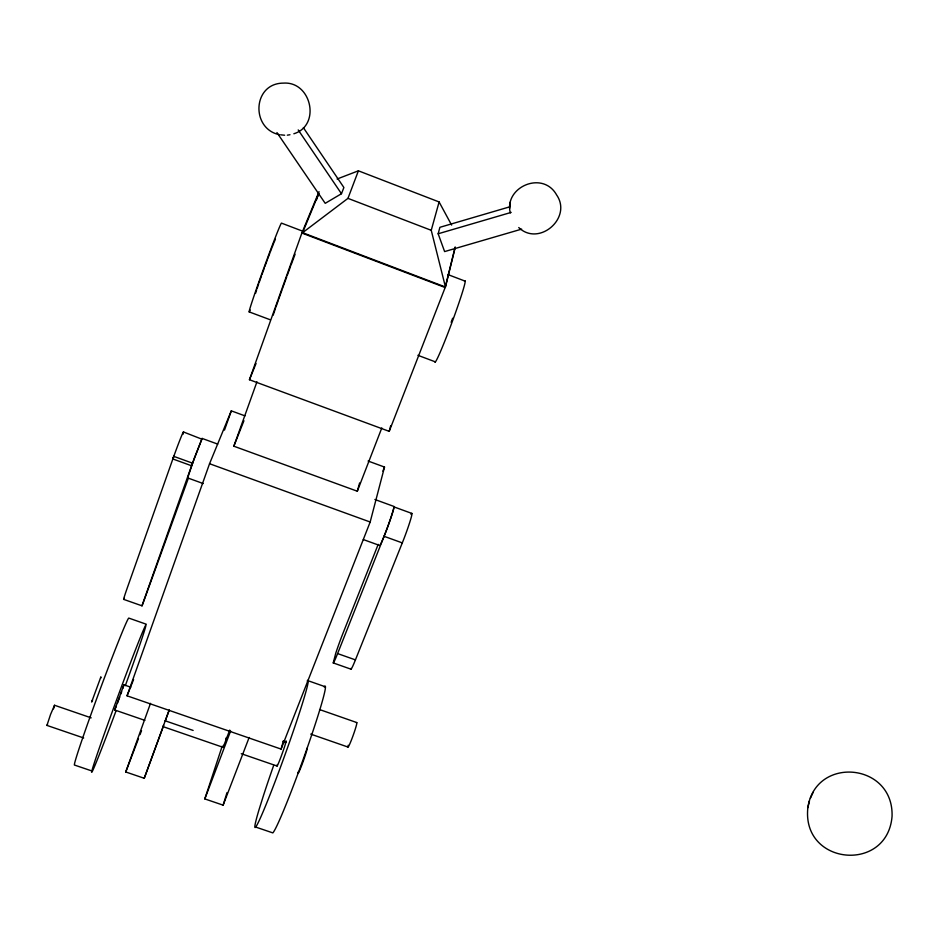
<?xml version="1.0" encoding="UTF-8"?>
<svg xmlns="http://www.w3.org/2000/svg" width="939" height="939" viewBox="0 0 939 939"><rect width="100%" height="100%" fill="white"/><g stroke="black" fill="none" stroke-linecap="round" stroke-linejoin="round"><path stroke-width="1.41" d="M201.979 439.206L183.434 431.952M518.739 227.543C539.009 247.016 572.473 217.871 556.651 194.995C542.789 169.982 503.809 187.119 510.288 212.895M509.677 208.423L510.288 202.131M144.888 720.377L114.687 709.978L123.936 684.836L130.791 687.207M83.677 737.972L46.95 725.413L50.553 714.473L54.532 705.259L91.177 717.854M123.936 684.836L122.88 688.275M807.857 807.657C801.495 865.382 887.343 873.27 892.05 816.414C893.916 762.691 815.51 755.426 807.857 807.657L809.441 800.99M203.258 483.562L187.659 477.928L194.385 457.997L202.131 438.431L217.719 444.112M54.532 705.259L53.546 708.816M202.002 439.194L202.131 438.431M162.74 726.528L223.142 747.35L223.705 745.355M319.025 191.662L301.877 233.036L249.445 379.732L389.204 431.353L445.156 287.522L455.18 246.934M318.579 193.986L302.581 232.684L445.462 287.029L455.122 247.849M244.973 415.871L231.299 410.848L209.55 463.725L127.058 695.811L281.09 749.087L370.166 522.014L384.509 467.059L368.088 461.037M141.953 605.819L192.507 463.162L173.785 456.366L127.493 587.298A20.681 0.681 -69.8 0 0 123.619 599.364L142.082 605.855L188.434 477.974M389.204 431.353L390.694 425.731M521.638 229.128L444.617 251.582L438.161 233.776L439.898 227.308L509.654 206.862M445.462 287.029L431.247 230.313L439.1 201.955L358.405 170.816L337.101 179.009M256.957 381.809L233.834 446.201L357.313 491.226L359.625 482.928M100.567 678.392L100.919 676.855L91.635 702.032L92.55 700.142M281.09 749.087L283.437 740.73M222.203 746.141L204.808 798.913L223.13 805.157L227.015 792.598M202.002 438.724L191.579 465.767L172.87 458.983L173.785 456.366M224.491 430.109L231.299 410.848M225.677 739.556L226.405 737.514M229.726 730.096L223.142 747.35M120.931 693.792L121.647 691.808M316.361 200.16L318.826 193.258M163.468 726.023L144.242 778.278L125.744 771.975L150.51 703.334M163.656 725.307L163.14 726.727L163.351 726.164M144.242 778.278L169.255 709.825M165.276 720.87L168.774 711.316M119.758 697.02L117.398 703.323M302.581 232.684L347.958 198.364L358.405 170.816M204.808 798.913L230.607 731.047M125.744 771.975L138.479 738.653M140.005 734.65L141.531 730.659M223.13 805.157L249.164 737.455M357.313 491.226L381.821 427.926M276.935 132.563L325.211 203.329L341.467 193.727L343.885 187.507L303.379 127.669M233.834 446.201L243.94 420.731M378.194 544.362L342.618 634.236A20.282 1.068 -70.1 0 0 335.775 653.18L333.228 662.922L350.951 669.167A20.259 1.221 -70.1 0 0 355.435 659.882L402.291 542.895A20.658 1.279 -70 0 0 410.308 520.558A20.658 1.279 -70 0 0 411.024 514.431M333.228 662.922A20.282 1.068 -70.1 0 0 337.606 653.579L384.074 536.298A20.681 1.127 -69.9 0 0 393.899 507.154M116.366 705.987L114.687 709.978M382.889 471.143L384.509 467.059M127.058 695.811L133.584 679.566M249.445 379.732L256.042 363.51M813.174 792.234L810.392 798.209M124.429 598.155L123.619 599.364M47.56 724.462L46.95 725.413M187.659 477.928L188.046 477.258M293.86 133.761C321.185 125.392 311.431 81.094 283.402 83.125C252.521 83.148 250.607 128.666 279.259 134.664M438.161 233.776L511.203 212.39M287.322 135.169L289.975 134.735M280.608 134.805L284.646 135.228M92.151 771.06L74.557 765.074A78.371 2.207 -69.7 0 1 99.428 691.233A78.371 2.207 -69.7 0 1 128.878 618.12L146.296 624.224M255.572 827.024L272.826 832.893A78.031 4.108 -70.2 0 0 305.868 751.787A78.031 4.108 -70.2 0 0 324.166 686.914M165.287 720.835L193.141 730.448M241.276 753.7L277.087 766.036M283.12 741.399L285.879 742.362M310.727 734.11L348.029 747.068M319.565 709.555L356.797 722.561M308.262 680.787L325.34 686.785M337.606 653.579L355.435 659.882M363.323 539.561L379.673 545.477A20.787 1.127 -69.9 0 0 387.807 526.544A20.787 1.127 -69.9 0 0 393.946 506.438L374.884 499.489M209.55 463.725L370.166 522.014M384.074 536.298L402.291 542.895M393.711 506.802L411.763 513.387M417.902 355.306L435.379 361.867M249.222 311.912L270.385 319.823M304.013 231.687L281.5 223.13A47.255 1.197 -70 0 0 261.735 273.93A47.255 1.197 -70 0 0 250.232 310.034M301.877 233.036L445.156 287.522M447.692 274.493L465.169 281.148M347.958 198.364L431.247 230.313M298.203 129.922L341.467 193.727M439.1 201.955L451.624 225.09M350.893 668.427L350.951 669.167M306.713 748.735A13.346 0.728 -70.3 0 1 306.079 752.796A13.346 0.728 -70.3 0 1 301.173 766.729L300.093 769.393A13.346 0.728 -70.3 0 1 298.156 773.302M298.086 772.95A13.346 0.728 -70.3 0 1 298.32 771.776M285.069 742.819A13.357 0.61 -70.2 0 1 285.327 744.287A13.357 0.61 -70.2 0 1 280.01 759.428L278.953 762.104A13.357 0.61 -70.2 0 1 277.298 764.534M307.217 680.963A78.113 3.556 -70.2 0 1 277.909 774.123A78.113 3.556 -70.2 0 1 258.964 809.923L263.307 796.037A78.113 3.556 -70.2 0 1 273.719 765.262M116.025 710.846A78.289 1.643 -69.8 0 1 95.684 758.7A78.289 1.643 -69.8 0 1 140.979 635.914A78.289 1.643 -69.8 0 1 125.333 685.623M356.421 722.924A13.017 0.904 -70.3 0 1 352.688 736.692A13.017 0.904 -70.3 0 1 348.193 745.261M172.87 458.983A20.951 0.704 -69.9 0 1 181.145 436.905A20.951 0.704 -69.9 0 1 182.941 434.358M273.179 315.152A47.185 0.751 -69.9 0 1 275.491 308.356M275.89 307.194A47.185 0.751 -69.9 0 1 278.179 300.68M278.672 299.271A47.185 0.751 -69.9 0 1 282.005 289.928M282.498 288.519A47.185 0.751 -69.9 0 1 286.724 276.876M287.193 275.573A47.185 0.751 -69.9 0 1 290.55 266.441M291.02 265.174A47.185 0.751 -69.9 0 1 295.081 254.234M255.549 293.344A31.222 0.786 -70 0 1 256.593 290.081M257.016 288.801A31.222 0.786 -70 0 1 258.624 284.071M259.07 282.78A31.222 0.786 -70 0 1 261.57 275.679M262.016 274.434A31.222 0.786 -70 0 1 264.329 268.014M264.798 266.735A31.222 0.786 -70 0 1 267.157 260.314M267.615 259.082A31.222 0.786 -70 0 1 269.857 253.131M270.362 251.805A31.222 0.786 -70 0 1 271.794 248.072M272.24 246.957A31.222 0.786 -70 0 1 273.719 243.248M274.129 242.215A31.222 0.786 -70 0 1 275.42 239.245M464.523 281.289A43.3 2.148 -69.7 0 1 452.258 321.666A43.3 2.148 -69.7 0 1 434.863 361.644M452.645 318.239A27.442 1.362 -69.7 0 1 451.143 322.323"/></g></svg>
